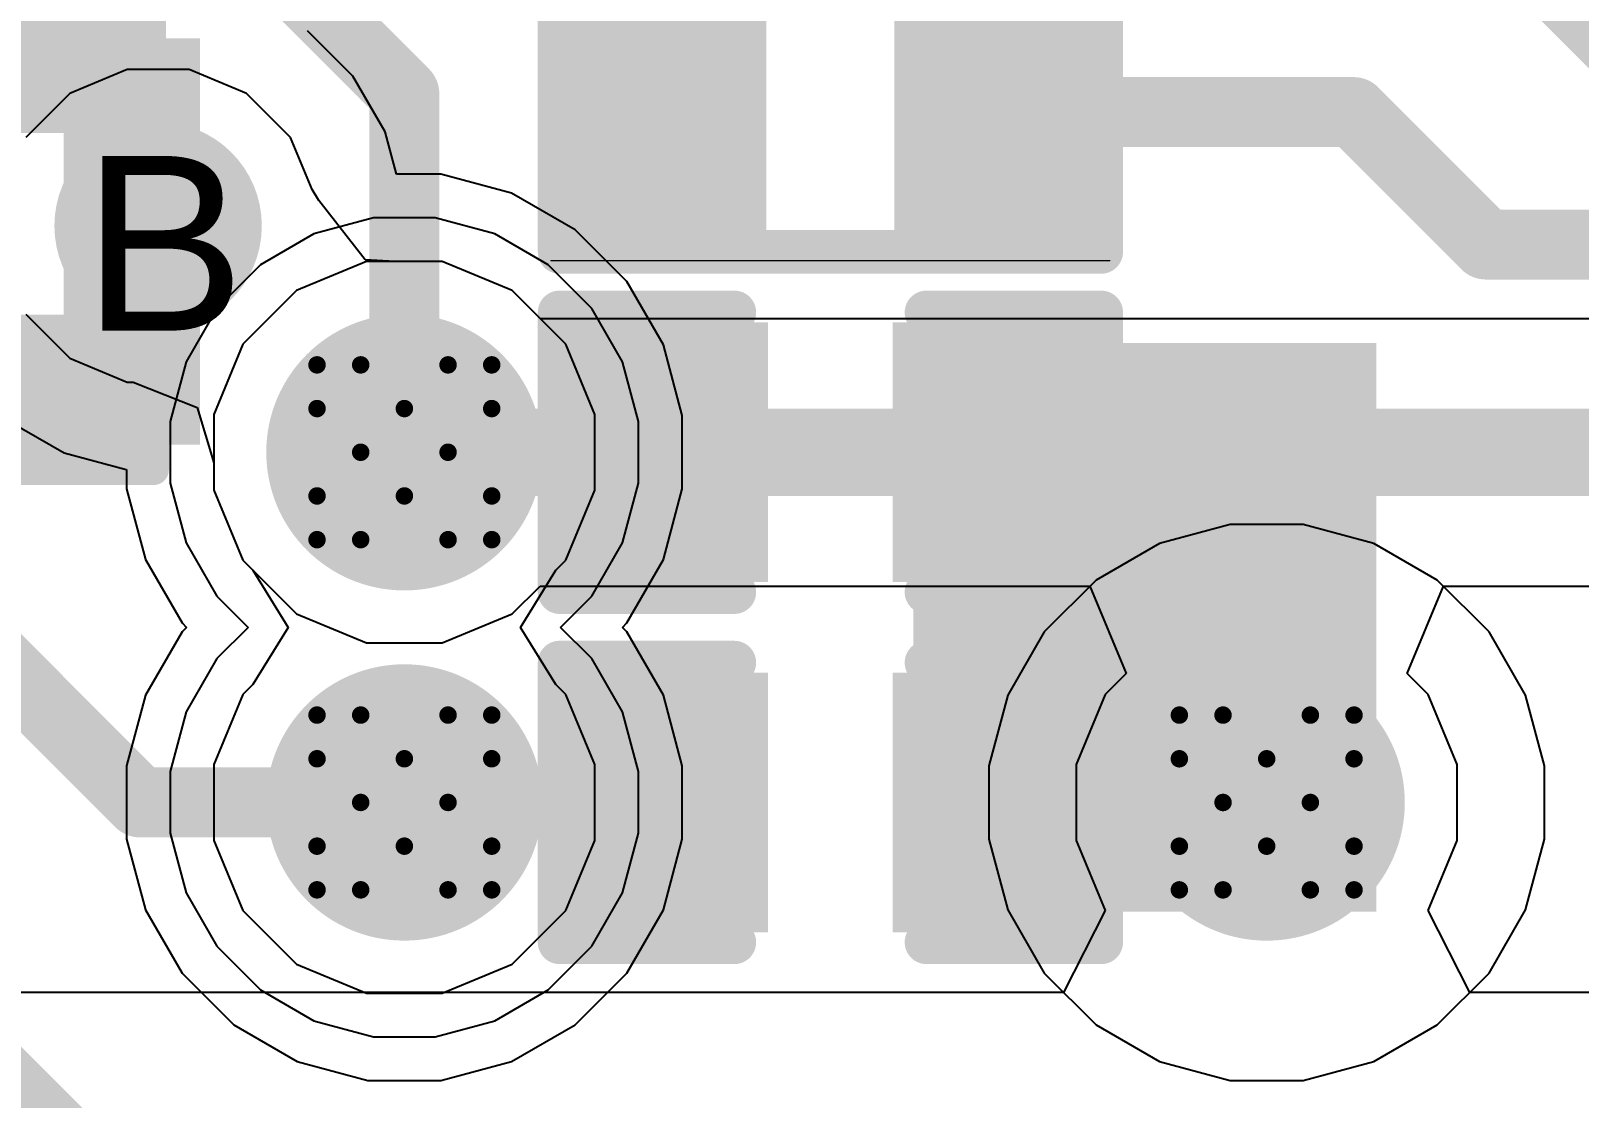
# Model space of a CAD drawing. Header units: inches. Extents: x 0 to 5379, y 0 to 5429.
# Drawn here: x 238.537 to 243.038, y 125.942 to 129.043 of the extents above; entities that cross this region are included whole.
import ezdxf

# ---------------------------------------------------------------- set-up
doc = ezdxf.new("R2010")
doc.units = ezdxf.units.IN
for name, color, linetype in [('Bottom Layer', 5, 'Continuous'), ('Bottom Solder', 6, 'Continuous'), ('Drill Drawing', 1, 'Continuous'), ('GND01', 16, 'Continuous'), ('GND02', 76, 'Continuous'), ('PWR', 156, 'Continuous'), ('SIG 01', 90, 'Continuous'), ('Top Layer', 1, 'Continuous'), ('Top Overlay', 2, 'Continuous'), ('Top Paste', 8, 'Continuous'), ('Top Solder', 216, 'Continuous'), ('Via Holes', 16, 'Continuous')]:
    doc.layers.add(name, color=color, linetype=linetype)
doc.styles.add('Arial', font='', dxfattribs={"height": 0.2})
doc.styles.get('Arial').set_extended_font_data('Arial')

# ---------------------------------------------------------------- blocks, each defined once
blk = doc.blocks.new('R___0402_433')
at = {"layer": 'Top Layer'}
for points in [[(-0.6985, -0.3175), (-0.6985, 0.3175), (-0.2413, 0.3175), (-0.2413, -0.3175)], [(0.2413, -0.3175), (0.2413, 0.3175), (0.6985, 0.3175), (0.6985, -0.3175)]]:
    blk.add_hatch(color=1, dxfattribs=at).paths.add_polyline_path(points)
at = {"layer": 'Top Paste'}
for points in [[(-0.6985, -0.3175), (-0.6985, 0.3175), (-0.2413, 0.3175), (-0.2413, -0.3175)], [(0.2413, -0.3175), (0.2413, 0.3175), (0.6985, 0.3175), (0.6985, -0.3175)]]:
    blk.add_hatch(color=8, dxfattribs=at).paths.add_polyline_path(points)
at = {"layer": 'Top Solder'}
for points in [[(-0.7535, -0.3725), (-0.7535, 0.3725), (-0.1863, 0.3725), (-0.1863, -0.3725)], [(0.1863, -0.3725), (0.1863, 0.3725), (0.7535, 0.3725), (0.7535, -0.3725)]]:
    blk.add_hatch(color=216, dxfattribs=at).paths.add_polyline_path(points)
at = {"layer": 'Top Overlay'}
for points in [[(-0.7874, -0.4064, 0.127, 0.127, 0), (-0.7874, 0.4064, 0.127, 0.127, 0)], [(-0.7874, 0.4064, 0.127, 0.127, 0), (0.7874, 0.4064, 0.127, 0.127, 0)], [(0.7874, -0.4064, 0.127, 0.127, 0), (0.7874, 0.4064, 0.127, 0.127, 0)], [(-0.7874, -0.4064, 0.127, 0.127, 0), (0.7874, -0.4064, 0.127, 0.127, 0)], [(-0.8128, -0.4318, 0.00323, 0.00323, 0), (0.8128, -0.4318, 0.00323, 0.00323, 0)]]:
    blk.add_lwpolyline(points, format="xyseb", dxfattribs=at)
for points in [[(-0.8191, 0.4064, 0.0635, 0.0635, 1), (-0.7556, 0.4064, 0.0635, 0.0635, 1)], [(-0.8191, 0.4064, 0.0635, 0.0635, 1), (-0.7556, 0.4064, 0.0635, 0.0635, 1)], [(0.7556, 0.4064, 0.0635, 0.0635, 1), (0.8191, 0.4064, 0.0635, 0.0635, 1)], [(0.7556, 0.4064, 0.0635, 0.0635, 1), (0.8191, 0.4064, 0.0635, 0.0635, 1)], [(-0.8191, -0.4064, 0.0635, 0.0635, 1), (-0.7556, -0.4064, 0.0635, 0.0635, 1)], [(-0.8191, -0.4064, 0.0635, 0.0635, 1), (-0.7556, -0.4064, 0.0635, 0.0635, 1)], [(0.7556, -0.4064, 0.0635, 0.0635, 1), (0.8191, -0.4064, 0.0635, 0.0635, 1)], [(0.7556, -0.4064, 0.0635, 0.0635, 1), (0.8191, -0.4064, 0.0635, 0.0635, 1)], [(-0.8136, -0.4318, 0.00161, 0.00161, 1), (-0.812, -0.4318, 0.00161, 0.00161, 1)], [(0.812, -0.4318, 0.00161, 0.00161, 1), (0.8136, -0.4318, 0.00161, 0.00161, 1)]]:
    blk.add_lwpolyline(points, format="xyseb", close=True, dxfattribs=at)
blk = doc.blocks.new('DFN_2_0_3_0_6__867')
at = {"layer": 'Top Layer'}
for points in [[(-0.33, -0.13), (-0.33, 0.13), (-0.06, 0.13), (-0.06, -0.13)], [(0.06, -0.13), (0.06, 0.13), (0.33, 0.13), (0.33, -0.13)]]:
    blk.add_hatch(color=1, dxfattribs=at).paths.add_polyline_path(points)
at = {"layer": 'Top Paste'}
for points in [[(-0.33, -0.13), (-0.33, 0.13), (-0.06, 0.13), (-0.06, -0.13)], [(0.06, -0.13), (0.06, 0.13), (0.33, 0.13), (0.33, -0.13)]]:
    blk.add_hatch(color=8, dxfattribs=at).paths.add_polyline_path(points)
at = {"layer": 'Top Solder'}
for points in [[(-0.38, -0.18), (-0.38, 0.18), (-0.01, 0.18), (-0.01, -0.18)], [(0.01, -0.18), (0.01, 0.18), (0.38, 0.18), (0.38, -0.18)]]:
    blk.add_hatch(color=216, dxfattribs=at).paths.add_polyline_path(points)
at = {"layer": 'Top Overlay'}
for points in [[(-0.4064, 0.2032, 0.0889, 0.0889, 0), (-0.4064, -0.2032, 0.0889, 0.0889, 0)], [(-0.4064, 0.2032, 0.0889, 0.0889, 0), (0.4064, 0.2032, 0.0889, 0.0889, 0)], [(0.4064, 0.2032, 0.0889, 0.0889, 0), (0.4064, -0.2032, 0.0889, 0.0889, 0)], [(-0.4064, -0.2032, 0.0889, 0.0889, 0), (0.4064, -0.2032, 0.0889, 0.0889, 0)]]:
    blk.add_lwpolyline(points, format="xyseb", dxfattribs=at)
for points in [[(-0.4286, 0.2032, 0.0445, 0.0445, 1), (-0.3842, 0.2032, 0.0445, 0.0445, 1)], [(-0.4286, 0.2032, 0.0445, 0.0445, 1), (-0.3842, 0.2032, 0.0445, 0.0445, 1)], [(0.3842, 0.2032, 0.0445, 0.0445, 1), (0.4286, 0.2032, 0.0445, 0.0445, 1)], [(0.3842, 0.2032, 0.0445, 0.0445, 1), (0.4286, 0.2032, 0.0445, 0.0445, 1)], [(-0.4286, -0.2032, 0.0445, 0.0445, 1), (-0.3842, -0.2032, 0.0445, 0.0445, 1)], [(-0.4286, -0.2032, 0.0445, 0.0445, 1), (-0.3842, -0.2032, 0.0445, 0.0445, 1)], [(0.3842, -0.2032, 0.0445, 0.0445, 1), (0.4286, -0.2032, 0.0445, 0.0445, 1)], [(0.3842, -0.2032, 0.0445, 0.0445, 1), (0.4286, -0.2032, 0.0445, 0.0445, 1)]]:
    blk.add_lwpolyline(points, format="xyseb", close=True, dxfattribs=at)
blk = doc.blocks.new('DFN_2_0_3_0_6__868')
at = {"layer": 'Top Layer'}
for points in [[(-0.33, -0.13), (-0.33, 0.13), (-0.06, 0.13), (-0.06, -0.13)], [(0.06, -0.13), (0.06, 0.13), (0.33, 0.13), (0.33, -0.13)]]:
    blk.add_hatch(color=1, dxfattribs=at).paths.add_polyline_path(points)
at = {"layer": 'Top Paste'}
for points in [[(-0.33, -0.13), (-0.33, 0.13), (-0.06, 0.13), (-0.06, -0.13)], [(0.06, -0.13), (0.06, 0.13), (0.33, 0.13), (0.33, -0.13)]]:
    blk.add_hatch(color=8, dxfattribs=at).paths.add_polyline_path(points)
at = {"layer": 'Top Solder'}
for points in [[(-0.38, -0.18), (-0.38, 0.18), (-0.01, 0.18), (-0.01, -0.18)], [(0.01, -0.18), (0.01, 0.18), (0.38, 0.18), (0.38, -0.18)]]:
    blk.add_hatch(color=216, dxfattribs=at).paths.add_polyline_path(points)
at = {"layer": 'Top Overlay'}
for points in [[(-0.4064, 0.2032, 0.0889, 0.0889, 0), (-0.4064, -0.2032, 0.0889, 0.0889, 0)], [(0.4064, 0.2032, 0.0889, 0.0889, 0), (-0.4064, 0.2032, 0.0889, 0.0889, 0)], [(0.4064, 0.2032, 0.0889, 0.0889, 0), (0.4064, -0.2032, 0.0889, 0.0889, 0)], [(0.4064, -0.2032, 0.0889, 0.0889, 0), (-0.4064, -0.2032, 0.0889, 0.0889, 0)]]:
    blk.add_lwpolyline(points, format="xyseb", dxfattribs=at)
for points in [[(-0.4286, 0.2032, 0.0445, 0.0445, 1), (-0.3842, 0.2032, 0.0445, 0.0445, 1)], [(-0.4286, 0.2032, 0.0445, 0.0445, 1), (-0.3842, 0.2032, 0.0445, 0.0445, 1)], [(0.3842, 0.2032, 0.0445, 0.0445, 1), (0.4286, 0.2032, 0.0445, 0.0445, 1)], [(0.3842, 0.2032, 0.0445, 0.0445, 1), (0.4286, 0.2032, 0.0445, 0.0445, 1)], [(-0.4286, -0.2032, 0.0445, 0.0445, 1), (-0.3842, -0.2032, 0.0445, 0.0445, 1)], [(-0.4286, -0.2032, 0.0445, 0.0445, 1), (-0.3842, -0.2032, 0.0445, 0.0445, 1)], [(0.3842, -0.2032, 0.0445, 0.0445, 1), (0.4286, -0.2032, 0.0445, 0.0445, 1)], [(0.3842, -0.2032, 0.0445, 0.0445, 1), (0.4286, -0.2032, 0.0445, 0.0445, 1)]]:
    blk.add_lwpolyline(points, format="xyseb", close=True, dxfattribs=at)
blk = doc.blocks.new('C___0402_985')
at = {"layer": 'Top Layer'}
for points in [[(-0.6985, -0.3175), (-0.6985, 0.3175), (-0.2413, 0.3175), (-0.2413, -0.3175)], [(0.2413, -0.3175), (0.2413, 0.3175), (0.6985, 0.3175), (0.6985, -0.3175)]]:
    blk.add_hatch(color=1, dxfattribs=at).paths.add_polyline_path(points)
at = {"layer": 'Top Paste'}
for points in [[(-0.6985, -0.3175), (-0.6985, 0.3175), (-0.2413, 0.3175), (-0.2413, -0.3175)], [(0.2413, -0.3175), (0.2413, 0.3175), (0.6985, 0.3175), (0.6985, -0.3175)]]:
    blk.add_hatch(color=8, dxfattribs=at).paths.add_polyline_path(points)
at = {"layer": 'Top Solder'}
for points in [[(-0.7585, -0.3775), (-0.7585, 0.3775), (-0.1813, 0.3775), (-0.1813, -0.3775)], [(0.1813, -0.3775), (0.1813, 0.3775), (0.7585, 0.3775), (0.7585, -0.3775)]]:
    blk.add_hatch(color=216, dxfattribs=at).paths.add_polyline_path(points)
at = {"layer": 'Top Overlay'}
for points in [[(-0.2794, 0.4064, 0.127, 0.127, 0), (-0.7874, 0.4064, 0.127, 0.127, 0)], [(-0.7874, 0.4064, 0.127, 0.127, 0), (-0.7874, -0.4064, 0.127, 0.127, 0)], [(0.7874, 0.4064, 0.127, 0.127, 0), (0.2794, 0.4064, 0.127, 0.127, 0)], [(0.7874, 0.4064, 0.127, 0.127, 0), (0.7874, -0.4064, 0.127, 0.127, 0)], [(-0.2794, -0.4064, 0.127, 0.127, 0), (-0.7874, -0.4064, 0.127, 0.127, 0)], [(0.7874, -0.4064, 0.127, 0.127, 0), (0.2794, -0.4064, 0.127, 0.127, 0)]]:
    blk.add_lwpolyline(points, format="xyseb", dxfattribs=at)
for points in [[(-0.8191, 0.4064, 0.0635, 0.0635, 1), (-0.7556, 0.4064, 0.0635, 0.0635, 1)], [(-0.8191, 0.4064, 0.0635, 0.0635, 1), (-0.7556, 0.4064, 0.0635, 0.0635, 1)], [(-0.3111, 0.4064, 0.0635, 0.0635, 1), (-0.2477, 0.4064, 0.0635, 0.0635, 1)], [(0.2477, 0.4064, 0.0635, 0.0635, 1), (0.3111, 0.4064, 0.0635, 0.0635, 1)], [(0.7556, 0.4064, 0.0635, 0.0635, 1), (0.8191, 0.4064, 0.0635, 0.0635, 1)], [(0.7556, 0.4064, 0.0635, 0.0635, 1), (0.8191, 0.4064, 0.0635, 0.0635, 1)], [(-0.8191, -0.4064, 0.0635, 0.0635, 1), (-0.7556, -0.4064, 0.0635, 0.0635, 1)], [(-0.8191, -0.4064, 0.0635, 0.0635, 1), (-0.7556, -0.4064, 0.0635, 0.0635, 1)], [(-0.3111, -0.4064, 0.0635, 0.0635, 1), (-0.2477, -0.4064, 0.0635, 0.0635, 1)], [(0.2477, -0.4064, 0.0635, 0.0635, 1), (0.3111, -0.4064, 0.0635, 0.0635, 1)], [(0.7556, -0.4064, 0.0635, 0.0635, 1), (0.8191, -0.4064, 0.0635, 0.0635, 1)], [(0.7556, -0.4064, 0.0635, 0.0635, 1), (0.8191, -0.4064, 0.0635, 0.0635, 1)]]:
    blk.add_lwpolyline(points, format="xyseb", close=True, dxfattribs=at)
blk = doc.blocks.new('C___0402_990')
at = {"layer": 'Top Layer'}
for points in [[(-0.6985, -0.3175), (-0.6985, 0.3175), (-0.2413, 0.3175), (-0.2413, -0.3175)], [(0.2413, -0.3175), (0.2413, 0.3175), (0.6985, 0.3175), (0.6985, -0.3175)]]:
    blk.add_hatch(color=1, dxfattribs=at).paths.add_polyline_path(points)
at = {"layer": 'Top Paste'}
for points in [[(-0.6985, -0.3175), (-0.6985, 0.3175), (-0.2413, 0.3175), (-0.2413, -0.3175)], [(0.2413, -0.3175), (0.2413, 0.3175), (0.6985, 0.3175), (0.6985, -0.3175)]]:
    blk.add_hatch(color=8, dxfattribs=at).paths.add_polyline_path(points)
at = {"layer": 'Top Solder'}
for points in [[(-0.7585, -0.3775), (-0.7585, 0.3775), (-0.1813, 0.3775), (-0.1813, -0.3775)], [(0.1813, -0.3775), (0.1813, 0.3775), (0.7585, 0.3775), (0.7585, -0.3775)]]:
    blk.add_hatch(color=216, dxfattribs=at).paths.add_polyline_path(points)
at = {"layer": 'Top Overlay'}
for points in [[(-0.2794, 0.4064, 0.127, 0.127, 0), (-0.7874, 0.4064, 0.127, 0.127, 0)], [(-0.7874, 0.4064, 0.127, 0.127, 0), (-0.7874, -0.4064, 0.127, 0.127, 0)], [(0.7874, 0.4064, 0.127, 0.127, 0), (0.2794, 0.4064, 0.127, 0.127, 0)], [(0.7874, 0.4064, 0.127, 0.127, 0), (0.7874, -0.4064, 0.127, 0.127, 0)], [(-0.2794, -0.4064, 0.127, 0.127, 0), (-0.7874, -0.4064, 0.127, 0.127, 0)], [(0.7874, -0.4064, 0.127, 0.127, 0), (0.2794, -0.4064, 0.127, 0.127, 0)]]:
    blk.add_lwpolyline(points, format="xyseb", dxfattribs=at)
for points in [[(-0.8191, 0.4064, 0.0635, 0.0635, 1), (-0.7556, 0.4064, 0.0635, 0.0635, 1)], [(-0.8191, 0.4064, 0.0635, 0.0635, 1), (-0.7556, 0.4064, 0.0635, 0.0635, 1)], [(-0.3111, 0.4064, 0.0635, 0.0635, 1), (-0.2477, 0.4064, 0.0635, 0.0635, 1)], [(0.2477, 0.4064, 0.0635, 0.0635, 1), (0.3111, 0.4064, 0.0635, 0.0635, 1)], [(0.7556, 0.4064, 0.0635, 0.0635, 1), (0.8191, 0.4064, 0.0635, 0.0635, 1)], [(0.7556, 0.4064, 0.0635, 0.0635, 1), (0.8191, 0.4064, 0.0635, 0.0635, 1)], [(-0.8191, -0.4064, 0.0635, 0.0635, 1), (-0.7556, -0.4064, 0.0635, 0.0635, 1)], [(-0.8191, -0.4064, 0.0635, 0.0635, 1), (-0.7556, -0.4064, 0.0635, 0.0635, 1)], [(-0.3111, -0.4064, 0.0635, 0.0635, 1), (-0.2477, -0.4064, 0.0635, 0.0635, 1)], [(0.2477, -0.4064, 0.0635, 0.0635, 1), (0.3111, -0.4064, 0.0635, 0.0635, 1)], [(0.7556, -0.4064, 0.0635, 0.0635, 1), (0.8191, -0.4064, 0.0635, 0.0635, 1)], [(0.7556, -0.4064, 0.0635, 0.0635, 1), (0.8191, -0.4064, 0.0635, 0.0635, 1)]]:
    blk.add_lwpolyline(points, format="xyseb", close=True, dxfattribs=at)

msp = doc.modelspace()

# ---------------------------------------------------------------- hatches: boundary and pattern name
at = {"layer": 'Bottom Layer'}
h = msp.add_hatch(color=5, dxfattribs=at)
edge = h.paths.add_edge_path()
edge.add_arc((238.9063, 128.4767), 0.2, 0, 360)
h = msp.add_hatch(color=5, dxfattribs=at)
edge = h.paths.add_edge_path()
edge.add_arc((239.6224, 127.8186), 0.3, 0, 360)
h = msp.add_hatch(color=5, dxfattribs=at)
edge = h.paths.add_edge_path()
edge.add_arc((239.6224, 126.8008), 0.3, 0, 360)
h = msp.add_hatch(color=5, dxfattribs=at)
edge = h.paths.add_edge_path()
edge.add_arc((242.1298, 126.8007), 0.3, 0, 360)
at = {"layer": 'Bottom Solder'}
h = msp.add_hatch(color=6, dxfattribs=at)
edge = h.paths.add_edge_path()
edge.add_arc((238.9063, 128.4767), 0.3016, 0, 360)
h = msp.add_hatch(color=6, dxfattribs=at)
edge = h.paths.add_edge_path()
edge.add_arc((239.6224, 127.8186), 0.4016, 0, 360)
h = msp.add_hatch(color=6, dxfattribs=at)
edge = h.paths.add_edge_path()
edge.add_arc((239.6224, 126.8008), 0.4016, 0, 360)
h = msp.add_hatch(color=6, dxfattribs=at)
edge = h.paths.add_edge_path()
edge.add_arc((242.1298, 126.8007), 0.4016, 0, 360)
at = {"layer": 'GND01'}
h = msp.add_hatch(color=16, dxfattribs=at)
edge = h.paths.add_edge_path()
edge.add_arc((238.9063, 128.4767), 0.2, 0, 360)
h = msp.add_hatch(color=16, dxfattribs=at)
edge = h.paths.add_edge_path()
edge.add_arc((239.6224, 127.8186), 0.3, 0, 360)
h = msp.add_hatch(color=16, dxfattribs=at)
edge = h.paths.add_edge_path()
edge.add_arc((239.6224, 126.8008), 0.3, 0, 360)
h = msp.add_hatch(color=16, dxfattribs=at)
edge = h.paths.add_edge_path()
edge.add_arc((242.1298, 126.8007), 0.3, 0, 360)
at = {"layer": 'GND02'}
h = msp.add_hatch(color=76, dxfattribs=at)
edge = h.paths.add_edge_path()
edge.add_arc((238.9063, 128.4767), 0.2, 0, 360)
h = msp.add_hatch(color=76, dxfattribs=at)
edge = h.paths.add_edge_path()
edge.add_arc((239.6224, 127.8186), 0.3, 0, 360)
h = msp.add_hatch(color=76, dxfattribs=at)
edge = h.paths.add_edge_path()
edge.add_arc((239.6224, 126.8008), 0.3, 0, 360)
h = msp.add_hatch(color=76, dxfattribs=at)
edge = h.paths.add_edge_path()
edge.add_arc((242.1298, 126.8007), 0.3, 0, 360)
at = {"layer": 'PWR'}
h = msp.add_hatch(color=156, dxfattribs=at)
edge = h.paths.add_edge_path()
edge.add_arc((238.9063, 128.4767), 0.2, 0, 360)
h = msp.add_hatch(color=156, dxfattribs=at)
edge = h.paths.add_edge_path()
edge.add_arc((239.6224, 127.8186), 0.3, 0, 360)
h = msp.add_hatch(color=156, dxfattribs=at)
edge = h.paths.add_edge_path()
edge.add_arc((239.6224, 126.8008), 0.3, 0, 360)
h = msp.add_hatch(color=156, dxfattribs=at)
edge = h.paths.add_edge_path()
edge.add_arc((242.1298, 126.8007), 0.3, 0, 360)
at = {"layer": 'SIG 01'}
h = msp.add_hatch(color=90, dxfattribs=at)
edge = h.paths.add_edge_path()
edge.add_arc((238.9063, 128.4767), 0.2, 0, 360)
h = msp.add_hatch(color=90, dxfattribs=at)
edge = h.paths.add_edge_path()
edge.add_arc((239.6224, 127.8186), 0.3, 0, 360)
h = msp.add_hatch(color=90, dxfattribs=at)
edge = h.paths.add_edge_path()
edge.add_arc((239.6224, 126.8008), 0.3, 0, 360)
h = msp.add_hatch(color=90, dxfattribs=at)
edge = h.paths.add_edge_path()
edge.add_arc((242.1298, 126.8007), 0.3, 0, 360)
at = {"layer": 'Top Layer'}
for points in [[(239.028, 129.0221), (238.5517, 129.0221), (238.5517, 128.7537), (239.028, 128.7537)], [(239.028, 128.987), (238.6316, 128.987), (238.6316, 127.841), (239.028, 127.841)], [(241.1025, 126.4833), (242.4487, 126.4833), (242.4487, 128.1361), (241.1025, 128.1361)]]:
    msp.add_hatch(color=1, dxfattribs=at).paths.add_polyline_path(points)
h = msp.add_hatch(color=1, dxfattribs=at)
edge = h.paths.add_edge_path()
edge.add_arc((238.9063, 128.4767), 0.2, 0, 360)
h = msp.add_hatch(color=1, dxfattribs=at)
edge = h.paths.add_edge_path()
edge.add_arc((239.6224, 127.8186), 0.3, 0, 360)
h = msp.add_hatch(color=1, dxfattribs=at)
edge = h.paths.add_edge_path()
edge.add_arc((239.6224, 126.8008), 0.3, 0, 360)
h = msp.add_hatch(color=1, dxfattribs=at)
edge = h.paths.add_edge_path()
edge.add_arc((242.1298, 126.8007), 0.3, 0, 360)
at = {"layer": 'Top Solder'}
h = msp.add_hatch(color=216, dxfattribs=at)
edge = h.paths.add_edge_path()
edge.add_arc((238.9063, 128.4767), 0.3016, 0, 360)
h = msp.add_hatch(color=216, dxfattribs=at)
edge = h.paths.add_edge_path()
edge.add_arc((239.6224, 127.8186), 0.4016, 0, 360)
h = msp.add_hatch(color=216, dxfattribs=at)
edge = h.paths.add_edge_path()
edge.add_arc((239.6224, 126.8008), 0.4016, 0, 360)
h = msp.add_hatch(color=216, dxfattribs=at)
edge = h.paths.add_edge_path()
edge.add_arc((242.1298, 126.8007), 0.4016, 0, 360)
at = {"layer": 'Via Holes'}
h = msp.add_hatch(color=7, dxfattribs=at)
edge = h.paths.add_edge_path()
edge.add_arc((238.9063, 128.4767), 0.1, 0, 360)
h = msp.add_hatch(color=7, dxfattribs=at)
edge = h.paths.add_edge_path()
edge.add_arc((239.6224, 127.8186), 0.15, 0, 360)
h = msp.add_hatch(color=7, dxfattribs=at)
edge = h.paths.add_edge_path()
edge.add_arc((239.6224, 126.8008), 0.15, 0, 360)
h = msp.add_hatch(color=7, dxfattribs=at)
edge = h.paths.add_edge_path()
edge.add_arc((242.1298, 126.8007), 0.15, 0, 360)

# ---------------------------------------------------------------- linework, layer by layer
at = {"layer": 'Bottom Layer'}
for p, q in [((239.4729, 128.9115), (239.3411, 129.0433)), ((239.5661, 128.75), (239.4729, 128.9115)), ((239.5992, 128.6266), (239.5661, 128.75)), ((239.7288, 128.6266), (239.5992, 128.6266)), ((239.9343, 128.5716), (239.7288, 128.6266)), ((240.1186, 128.4652), (239.9343, 128.5716)), ((240.269, 128.3147), (240.1186, 128.4652)), ((240.3754, 128.1305), (240.269, 128.3147)), ((240.4304, 127.925), (240.3754, 128.1305)), ((238.4716, 127.9102), (238.6331, 127.817)), ((240.4304, 127.7122), (240.4304, 127.925)), ((238.6331, 127.817), (238.8131, 127.7687)), ((238.8131, 127.7687), (238.8144, 127.7687)), ((238.8144, 127.7687), (238.8144, 127.7122)), ((238.8144, 127.7122), (238.8695, 127.5067)), ((240.3754, 127.5067), (240.4304, 127.7122)), ((242.0234, 127.6087), (241.8179, 127.5536)), ((242.2362, 127.6087), (242.0234, 127.6087)), ((242.4417, 127.5536), (242.2362, 127.6087)), ((241.8179, 127.5536), (241.6337, 127.4472)), ((242.6259, 127.4472), (242.4417, 127.5536)), ((238.8695, 127.5067), (238.9759, 127.3225)), ((240.269, 127.3225), (240.3754, 127.5067)), ((241.6337, 127.4472), (241.4832, 127.2968)), ((242.7764, 127.2968), (242.6259, 127.4472)), ((238.9759, 127.3225), (238.9886, 127.3097)), ((238.9886, 127.3097), (238.9759, 127.2969)), ((240.2562, 127.3097), (240.269, 127.3225)), ((240.269, 127.2969), (240.2562, 127.3097)), ((238.9759, 127.2969), (238.8695, 127.1127)), ((240.3754, 127.1127), (240.269, 127.2969)), ((241.4832, 127.2968), (241.3769, 127.1125)), ((242.8827, 127.1125), (242.7764, 127.2968)), ((238.8695, 127.1127), (238.8144, 126.9072)), ((240.4304, 126.9072), (240.3754, 127.1127)), ((241.3769, 127.1125), (241.3218, 126.907)), ((242.9378, 126.907), (242.8827, 127.1125)), ((238.8144, 126.9072), (238.8144, 126.6944)), ((240.4304, 126.6944), (240.4304, 126.9072)), ((241.3218, 126.907), (241.3218, 126.6943)), ((242.9378, 126.6943), (242.9378, 126.907)), ((238.8144, 126.6944), (238.8695, 126.4889)), ((240.3754, 126.4889), (240.4304, 126.6944)), ((241.3218, 126.6943), (241.3769, 126.4888)), ((242.8827, 126.4888), (242.9378, 126.6943)), ((238.8695, 126.4889), (238.9759, 126.3047)), ((240.269, 126.3047), (240.3754, 126.4889)), ((241.3769, 126.4888), (241.4832, 126.3045)), ((242.7764, 126.3045), (242.8827, 126.4888)), ((238.9759, 126.3047), (239.1263, 126.1543)), ((240.1186, 126.1543), (240.269, 126.3047)), ((241.4832, 126.3045), (241.6337, 126.1541)), ((242.6259, 126.1541), (242.7764, 126.3045)), ((239.1263, 126.1543), (239.3106, 126.0479)), ((239.9343, 126.0479), (240.1186, 126.1543)), ((241.6337, 126.1541), (241.8179, 126.0477)), ((242.4417, 126.0477), (242.6259, 126.1541)), ((239.3106, 126.0479), (239.5161, 125.9928)), ((239.7288, 125.9928), (239.9343, 126.0479)), ((241.8179, 126.0477), (242.0234, 125.9927)), ((242.2362, 125.9927), (242.4417, 126.0477)), ((239.5161, 125.9928), (239.7288, 125.9928)), ((242.0234, 125.9927), (242.2362, 125.9927))]:
    msp.add_line(p, q, dxfattribs=at)
at = {"layer": 'Drill Drawing'}
for points in [[(239.3684, 127.9456, 0.0508, 0.0508, 0), (239.3684, 128.0726, 0.0508, 0.0508, 0)], [(239.3684, 128.0726, 0.0508, 0.0508, 0), (239.4954, 128.0726, 0.0508, 0.0508, 0)], [(239.4954, 128.0726, 0.0508, 0.0508, 0), (239.6224, 127.9456, 0.0508, 0.0508, 0)], [(239.6224, 127.9456, 0.0508, 0.0508, 0), (239.7494, 128.0726, 0.0508, 0.0508, 0)], [(239.7494, 128.0726, 0.0508, 0.0508, 0), (239.8764, 128.0726, 0.0508, 0.0508, 0)], [(239.8764, 127.9456, 0.0508, 0.0508, 0), (239.8764, 128.0726, 0.0508, 0.0508, 0)], [(239.3684, 127.9456, 0.0508, 0.0508, 0), (239.4954, 127.8186, 0.0508, 0.0508, 0)], [(239.7494, 127.8186, 0.0508, 0.0508, 0), (239.8764, 127.9456, 0.0508, 0.0508, 0)], [(239.3684, 127.6916, 0.0508, 0.0508, 0), (239.4954, 127.8186, 0.0508, 0.0508, 0)], [(239.7494, 127.8186, 0.0508, 0.0508, 0), (239.8764, 127.6916, 0.0508, 0.0508, 0)], [(239.3684, 127.5646, 0.0508, 0.0508, 0), (239.3684, 127.6916, 0.0508, 0.0508, 0)], [(239.4954, 127.5646, 0.0508, 0.0508, 0), (239.6224, 127.6916, 0.0508, 0.0508, 0)], [(239.6224, 127.6916, 0.0508, 0.0508, 0), (239.7494, 127.5646, 0.0508, 0.0508, 0)], [(239.8764, 127.5646, 0.0508, 0.0508, 0), (239.8764, 127.6916, 0.0508, 0.0508, 0)], [(239.3684, 127.5646, 0.0508, 0.0508, 0), (239.4954, 127.5646, 0.0508, 0.0508, 0)], [(239.7494, 127.5646, 0.0508, 0.0508, 0), (239.8764, 127.5646, 0.0508, 0.0508, 0)], [(239.3684, 126.9278, 0.0508, 0.0508, 0), (239.3684, 127.0548, 0.0508, 0.0508, 0)], [(239.3684, 127.0548, 0.0508, 0.0508, 0), (239.4954, 127.0548, 0.0508, 0.0508, 0)], [(239.4954, 127.0548, 0.0508, 0.0508, 0), (239.6224, 126.9278, 0.0508, 0.0508, 0)], [(239.6224, 126.9278, 0.0508, 0.0508, 0), (239.7494, 127.0548, 0.0508, 0.0508, 0)], [(239.7494, 127.0548, 0.0508, 0.0508, 0), (239.8764, 127.0548, 0.0508, 0.0508, 0)], [(239.8764, 126.9278, 0.0508, 0.0508, 0), (239.8764, 127.0548, 0.0508, 0.0508, 0)], [(241.8758, 126.9277, 0.0508, 0.0508, 0), (241.8758, 127.0547, 0.0508, 0.0508, 0)], [(241.8758, 127.0547, 0.0508, 0.0508, 0), (242.0028, 127.0547, 0.0508, 0.0508, 0)], [(242.0028, 127.0547, 0.0508, 0.0508, 0), (242.1298, 126.9277, 0.0508, 0.0508, 0)], [(242.1298, 126.9277, 0.0508, 0.0508, 0), (242.2568, 127.0547, 0.0508, 0.0508, 0)], [(242.2568, 127.0547, 0.0508, 0.0508, 0), (242.3838, 127.0547, 0.0508, 0.0508, 0)], [(242.3838, 126.9277, 0.0508, 0.0508, 0), (242.3838, 127.0547, 0.0508, 0.0508, 0)], [(239.3684, 126.9278, 0.0508, 0.0508, 0), (239.4954, 126.8008, 0.0508, 0.0508, 0)], [(239.7494, 126.8008, 0.0508, 0.0508, 0), (239.8764, 126.9278, 0.0508, 0.0508, 0)], [(241.8758, 126.9277, 0.0508, 0.0508, 0), (242.0028, 126.8007, 0.0508, 0.0508, 0)], [(242.2568, 126.8007, 0.0508, 0.0508, 0), (242.3838, 126.9277, 0.0508, 0.0508, 0)], [(239.3684, 126.6738, 0.0508, 0.0508, 0), (239.4954, 126.8008, 0.0508, 0.0508, 0)], [(239.7494, 126.8008, 0.0508, 0.0508, 0), (239.8764, 126.6738, 0.0508, 0.0508, 0)], [(241.8758, 126.6737, 0.0508, 0.0508, 0), (242.0028, 126.8007, 0.0508, 0.0508, 0)], [(242.2568, 126.8007, 0.0508, 0.0508, 0), (242.3838, 126.6737, 0.0508, 0.0508, 0)], [(239.3684, 126.5468, 0.0508, 0.0508, 0), (239.3684, 126.6738, 0.0508, 0.0508, 0)], [(239.4954, 126.5468, 0.0508, 0.0508, 0), (239.6224, 126.6738, 0.0508, 0.0508, 0)], [(239.6224, 126.6738, 0.0508, 0.0508, 0), (239.7494, 126.5468, 0.0508, 0.0508, 0)], [(239.8764, 126.5468, 0.0508, 0.0508, 0), (239.8764, 126.6738, 0.0508, 0.0508, 0)], [(241.8758, 126.5467, 0.0508, 0.0508, 0), (241.8758, 126.6737, 0.0508, 0.0508, 0)], [(242.0028, 126.5467, 0.0508, 0.0508, 0), (242.1298, 126.6737, 0.0508, 0.0508, 0)], [(242.1298, 126.6737, 0.0508, 0.0508, 0), (242.2568, 126.5467, 0.0508, 0.0508, 0)], [(242.3838, 126.5467, 0.0508, 0.0508, 0), (242.3838, 126.6737, 0.0508, 0.0508, 0)], [(239.3684, 126.5468, 0.0508, 0.0508, 0), (239.4954, 126.5468, 0.0508, 0.0508, 0)], [(239.7494, 126.5468, 0.0508, 0.0508, 0), (239.8764, 126.5468, 0.0508, 0.0508, 0)], [(241.8758, 126.5467, 0.0508, 0.0508, 0), (242.0028, 126.5467, 0.0508, 0.0508, 0)], [(242.2568, 126.5467, 0.0508, 0.0508, 0), (242.3838, 126.5467, 0.0508, 0.0508, 0)]]:
    msp.add_lwpolyline(points, format="xyseb", dxfattribs=at)
for points in [[(239.3557, 128.0726, 0.0254, 0.0254, 1), (239.3811, 128.0726, 0.0254, 0.0254, 1)], [(239.3557, 128.0726, 0.0254, 0.0254, 1), (239.3811, 128.0726, 0.0254, 0.0254, 1)], [(239.4827, 128.0726, 0.0254, 0.0254, 1), (239.5081, 128.0726, 0.0254, 0.0254, 1)], [(239.4827, 128.0726, 0.0254, 0.0254, 1), (239.5081, 128.0726, 0.0254, 0.0254, 1)], [(239.7367, 128.0726, 0.0254, 0.0254, 1), (239.7621, 128.0726, 0.0254, 0.0254, 1)], [(239.7367, 128.0726, 0.0254, 0.0254, 1), (239.7621, 128.0726, 0.0254, 0.0254, 1)], [(239.8637, 128.0726, 0.0254, 0.0254, 1), (239.8891, 128.0726, 0.0254, 0.0254, 1)], [(239.8637, 128.0726, 0.0254, 0.0254, 1), (239.8891, 128.0726, 0.0254, 0.0254, 1)], [(239.3557, 127.9456, 0.0254, 0.0254, 1), (239.3811, 127.9456, 0.0254, 0.0254, 1)], [(239.3557, 127.9456, 0.0254, 0.0254, 1), (239.3811, 127.9456, 0.0254, 0.0254, 1)], [(239.6097, 127.9456, 0.0254, 0.0254, 1), (239.6351, 127.9456, 0.0254, 0.0254, 1)], [(239.6097, 127.9456, 0.0254, 0.0254, 1), (239.6351, 127.9456, 0.0254, 0.0254, 1)], [(239.8637, 127.9456, 0.0254, 0.0254, 1), (239.8891, 127.9456, 0.0254, 0.0254, 1)], [(239.8637, 127.9456, 0.0254, 0.0254, 1), (239.8891, 127.9456, 0.0254, 0.0254, 1)], [(239.4827, 127.8186, 0.0254, 0.0254, 1), (239.5081, 127.8186, 0.0254, 0.0254, 1)], [(239.4827, 127.8186, 0.0254, 0.0254, 1), (239.5081, 127.8186, 0.0254, 0.0254, 1)], [(239.7367, 127.8186, 0.0254, 0.0254, 1), (239.7621, 127.8186, 0.0254, 0.0254, 1)], [(239.7367, 127.8186, 0.0254, 0.0254, 1), (239.7621, 127.8186, 0.0254, 0.0254, 1)], [(239.3557, 127.6916, 0.0254, 0.0254, 1), (239.3811, 127.6916, 0.0254, 0.0254, 1)], [(239.3557, 127.6916, 0.0254, 0.0254, 1), (239.3811, 127.6916, 0.0254, 0.0254, 1)], [(239.6097, 127.6916, 0.0254, 0.0254, 1), (239.6351, 127.6916, 0.0254, 0.0254, 1)], [(239.6097, 127.6916, 0.0254, 0.0254, 1), (239.6351, 127.6916, 0.0254, 0.0254, 1)], [(239.8637, 127.6916, 0.0254, 0.0254, 1), (239.8891, 127.6916, 0.0254, 0.0254, 1)], [(239.8637, 127.6916, 0.0254, 0.0254, 1), (239.8891, 127.6916, 0.0254, 0.0254, 1)], [(239.3557, 127.5646, 0.0254, 0.0254, 1), (239.3811, 127.5646, 0.0254, 0.0254, 1)], [(239.3557, 127.5646, 0.0254, 0.0254, 1), (239.3811, 127.5646, 0.0254, 0.0254, 1)], [(239.4827, 127.5646, 0.0254, 0.0254, 1), (239.5081, 127.5646, 0.0254, 0.0254, 1)], [(239.4827, 127.5646, 0.0254, 0.0254, 1), (239.5081, 127.5646, 0.0254, 0.0254, 1)], [(239.7367, 127.5646, 0.0254, 0.0254, 1), (239.7621, 127.5646, 0.0254, 0.0254, 1)], [(239.7367, 127.5646, 0.0254, 0.0254, 1), (239.7621, 127.5646, 0.0254, 0.0254, 1)], [(239.8637, 127.5646, 0.0254, 0.0254, 1), (239.8891, 127.5646, 0.0254, 0.0254, 1)], [(239.8637, 127.5646, 0.0254, 0.0254, 1), (239.8891, 127.5646, 0.0254, 0.0254, 1)], [(239.3557, 127.0548, 0.0254, 0.0254, 1), (239.3811, 127.0548, 0.0254, 0.0254, 1)], [(239.3557, 127.0548, 0.0254, 0.0254, 1), (239.3811, 127.0548, 0.0254, 0.0254, 1)], [(239.4827, 127.0548, 0.0254, 0.0254, 1), (239.5081, 127.0548, 0.0254, 0.0254, 1)], [(239.4827, 127.0548, 0.0254, 0.0254, 1), (239.5081, 127.0548, 0.0254, 0.0254, 1)], [(239.7367, 127.0548, 0.0254, 0.0254, 1), (239.7621, 127.0548, 0.0254, 0.0254, 1)], [(239.7367, 127.0548, 0.0254, 0.0254, 1), (239.7621, 127.0548, 0.0254, 0.0254, 1)], [(239.8637, 127.0548, 0.0254, 0.0254, 1), (239.8891, 127.0548, 0.0254, 0.0254, 1)], [(239.8637, 127.0548, 0.0254, 0.0254, 1), (239.8891, 127.0548, 0.0254, 0.0254, 1)], [(241.8631, 127.0547, 0.0254, 0.0254, 1), (241.8885, 127.0547, 0.0254, 0.0254, 1)], [(241.8631, 127.0547, 0.0254, 0.0254, 1), (241.8885, 127.0547, 0.0254, 0.0254, 1)], [(241.9901, 127.0547, 0.0254, 0.0254, 1), (242.0155, 127.0547, 0.0254, 0.0254, 1)], [(241.9901, 127.0547, 0.0254, 0.0254, 1), (242.0155, 127.0547, 0.0254, 0.0254, 1)], [(242.2441, 127.0547, 0.0254, 0.0254, 1), (242.2695, 127.0547, 0.0254, 0.0254, 1)], [(242.2441, 127.0547, 0.0254, 0.0254, 1), (242.2695, 127.0547, 0.0254, 0.0254, 1)], [(242.3711, 127.0547, 0.0254, 0.0254, 1), (242.3965, 127.0547, 0.0254, 0.0254, 1)], [(242.3711, 127.0547, 0.0254, 0.0254, 1), (242.3965, 127.0547, 0.0254, 0.0254, 1)], [(239.3557, 126.9278, 0.0254, 0.0254, 1), (239.3811, 126.9278, 0.0254, 0.0254, 1)], [(239.3557, 126.9278, 0.0254, 0.0254, 1), (239.3811, 126.9278, 0.0254, 0.0254, 1)], [(239.6097, 126.9278, 0.0254, 0.0254, 1), (239.6351, 126.9278, 0.0254, 0.0254, 1)], [(239.6097, 126.9278, 0.0254, 0.0254, 1), (239.6351, 126.9278, 0.0254, 0.0254, 1)], [(239.8637, 126.9278, 0.0254, 0.0254, 1), (239.8891, 126.9278, 0.0254, 0.0254, 1)], [(239.8637, 126.9278, 0.0254, 0.0254, 1), (239.8891, 126.9278, 0.0254, 0.0254, 1)], [(241.8631, 126.9277, 0.0254, 0.0254, 1), (241.8885, 126.9277, 0.0254, 0.0254, 1)], [(241.8631, 126.9277, 0.0254, 0.0254, 1), (241.8885, 126.9277, 0.0254, 0.0254, 1)], [(242.1171, 126.9277, 0.0254, 0.0254, 1), (242.1425, 126.9277, 0.0254, 0.0254, 1)], [(242.1171, 126.9277, 0.0254, 0.0254, 1), (242.1425, 126.9277, 0.0254, 0.0254, 1)], [(242.3711, 126.9277, 0.0254, 0.0254, 1), (242.3965, 126.9277, 0.0254, 0.0254, 1)], [(242.3711, 126.9277, 0.0254, 0.0254, 1), (242.3965, 126.9277, 0.0254, 0.0254, 1)], [(239.4827, 126.8008, 0.0254, 0.0254, 1), (239.5081, 126.8008, 0.0254, 0.0254, 1)], [(239.4827, 126.8008, 0.0254, 0.0254, 1), (239.5081, 126.8008, 0.0254, 0.0254, 1)], [(239.7367, 126.8008, 0.0254, 0.0254, 1), (239.7621, 126.8008, 0.0254, 0.0254, 1)], [(239.7367, 126.8008, 0.0254, 0.0254, 1), (239.7621, 126.8008, 0.0254, 0.0254, 1)], [(241.9901, 126.8007, 0.0254, 0.0254, 1), (242.0155, 126.8007, 0.0254, 0.0254, 1)], [(241.9901, 126.8007, 0.0254, 0.0254, 1), (242.0155, 126.8007, 0.0254, 0.0254, 1)], [(242.2441, 126.8007, 0.0254, 0.0254, 1), (242.2695, 126.8007, 0.0254, 0.0254, 1)], [(242.2441, 126.8007, 0.0254, 0.0254, 1), (242.2695, 126.8007, 0.0254, 0.0254, 1)], [(239.3557, 126.6738, 0.0254, 0.0254, 1), (239.3811, 126.6738, 0.0254, 0.0254, 1)], [(239.3557, 126.6738, 0.0254, 0.0254, 1), (239.3811, 126.6738, 0.0254, 0.0254, 1)], [(239.6097, 126.6738, 0.0254, 0.0254, 1), (239.6351, 126.6738, 0.0254, 0.0254, 1)], [(239.6097, 126.6738, 0.0254, 0.0254, 1), (239.6351, 126.6738, 0.0254, 0.0254, 1)], [(239.8637, 126.6738, 0.0254, 0.0254, 1), (239.8891, 126.6738, 0.0254, 0.0254, 1)], [(239.8637, 126.6738, 0.0254, 0.0254, 1), (239.8891, 126.6738, 0.0254, 0.0254, 1)], [(241.8631, 126.6737, 0.0254, 0.0254, 1), (241.8885, 126.6737, 0.0254, 0.0254, 1)], [(241.8631, 126.6737, 0.0254, 0.0254, 1), (241.8885, 126.6737, 0.0254, 0.0254, 1)], [(242.1171, 126.6737, 0.0254, 0.0254, 1), (242.1425, 126.6737, 0.0254, 0.0254, 1)], [(242.1171, 126.6737, 0.0254, 0.0254, 1), (242.1425, 126.6737, 0.0254, 0.0254, 1)], [(242.3711, 126.6737, 0.0254, 0.0254, 1), (242.3965, 126.6737, 0.0254, 0.0254, 1)], [(242.3711, 126.6737, 0.0254, 0.0254, 1), (242.3965, 126.6737, 0.0254, 0.0254, 1)], [(239.3557, 126.5468, 0.0254, 0.0254, 1), (239.3811, 126.5468, 0.0254, 0.0254, 1)], [(239.3557, 126.5468, 0.0254, 0.0254, 1), (239.3811, 126.5468, 0.0254, 0.0254, 1)], [(239.4827, 126.5468, 0.0254, 0.0254, 1), (239.5081, 126.5468, 0.0254, 0.0254, 1)], [(239.4827, 126.5468, 0.0254, 0.0254, 1), (239.5081, 126.5468, 0.0254, 0.0254, 1)], [(239.7367, 126.5468, 0.0254, 0.0254, 1), (239.7621, 126.5468, 0.0254, 0.0254, 1)], [(239.7367, 126.5468, 0.0254, 0.0254, 1), (239.7621, 126.5468, 0.0254, 0.0254, 1)], [(239.8637, 126.5468, 0.0254, 0.0254, 1), (239.8891, 126.5468, 0.0254, 0.0254, 1)], [(239.8637, 126.5468, 0.0254, 0.0254, 1), (239.8891, 126.5468, 0.0254, 0.0254, 1)], [(241.8631, 126.5467, 0.0254, 0.0254, 1), (241.8885, 126.5467, 0.0254, 0.0254, 1)], [(241.8631, 126.5467, 0.0254, 0.0254, 1), (241.8885, 126.5467, 0.0254, 0.0254, 1)], [(241.9901, 126.5467, 0.0254, 0.0254, 1), (242.0155, 126.5467, 0.0254, 0.0254, 1)], [(241.9901, 126.5467, 0.0254, 0.0254, 1), (242.0155, 126.5467, 0.0254, 0.0254, 1)], [(242.2441, 126.5467, 0.0254, 0.0254, 1), (242.2695, 126.5467, 0.0254, 0.0254, 1)], [(242.2441, 126.5467, 0.0254, 0.0254, 1), (242.2695, 126.5467, 0.0254, 0.0254, 1)], [(242.3711, 126.5467, 0.0254, 0.0254, 1), (242.3965, 126.5467, 0.0254, 0.0254, 1)], [(242.3711, 126.5467, 0.0254, 0.0254, 1), (242.3965, 126.5467, 0.0254, 0.0254, 1)]]:
    msp.add_lwpolyline(points, format="xyseb", close=True, dxfattribs=at)
at = {"layer": 'GND01'}
for p, q in [((239.5122, 128.3726), (239.3086, 128.2883)), ((239.7326, 128.3726), (239.5122, 128.3726)), ((239.9362, 128.2883), (239.7326, 128.3726)), ((239.3086, 128.2883), (239.1528, 128.1324)), ((240.0921, 128.1324), (239.9362, 128.2883)), ((239.1528, 128.1324), (239.0684, 127.9288)), ((240.1764, 127.9288), (240.0921, 128.1324)), ((239.0684, 127.9288), (239.0684, 127.7084)), ((240.1764, 127.7084), (240.1764, 127.9288)), ((239.0684, 127.7084), (239.1528, 127.5048)), ((240.0921, 127.5048), (240.1764, 127.7084)), ((239.1528, 127.5048), (239.1819, 127.4757)), ((240.0629, 127.4757), (240.0921, 127.5048)), ((239.1819, 127.4757), (239.2844, 127.3097)), ((239.9605, 127.3097), (240.0629, 127.4757)), ((239.2844, 127.3097), (239.1819, 127.1438)), ((240.0629, 127.1438), (239.9605, 127.3097)), ((239.1819, 127.1438), (239.1528, 127.1146)), ((240.0921, 127.1146), (240.0629, 127.1438)), ((239.1528, 127.1146), (239.0684, 126.911)), ((240.1764, 126.911), (240.0921, 127.1146)), ((239.0684, 126.911), (239.0684, 126.6906)), ((240.1764, 126.6906), (240.1764, 126.911)), ((239.0684, 126.6906), (239.1528, 126.487)), ((240.0921, 126.487), (240.1764, 126.6906)), ((239.1528, 126.487), (239.3086, 126.3312)), ((239.9362, 126.3312), (240.0921, 126.487)), ((239.3086, 126.3312), (239.5122, 126.2468)), ((239.7326, 126.2468), (239.9362, 126.3312)), ((239.5122, 126.2468), (239.7326, 126.2468))]:
    msp.add_line(p, q, dxfattribs=at)
at = {"layer": 'GND02'}
for p, q in [((239.5122, 128.3726), (239.3086, 128.2883)), ((239.7326, 128.3726), (239.5122, 128.3726)), ((239.9362, 128.2883), (239.7326, 128.3726)), ((239.3086, 128.2883), (239.1528, 128.1324)), ((240.0921, 128.1324), (239.9362, 128.2883)), ((239.1528, 128.1324), (239.0684, 127.9288)), ((240.1764, 127.9288), (240.0921, 128.1324)), ((239.0684, 127.9288), (239.0684, 127.7084)), ((240.1764, 127.7084), (240.1764, 127.9288)), ((239.0684, 127.7084), (239.1528, 127.5048)), ((240.0921, 127.5048), (240.1764, 127.7084)), ((239.1528, 127.5048), (239.1819, 127.4757)), ((240.0629, 127.4757), (240.0921, 127.5048)), ((239.1819, 127.4757), (239.2844, 127.3097)), ((239.9605, 127.3097), (240.0629, 127.4757)), ((239.2844, 127.3097), (239.1819, 127.1438)), ((240.0629, 127.1438), (239.9605, 127.3097)), ((239.1819, 127.1438), (239.1528, 127.1146)), ((240.0921, 127.1146), (240.0629, 127.1438)), ((239.1528, 127.1146), (239.0684, 126.911)), ((240.1764, 126.911), (240.0921, 127.1146)), ((239.0684, 126.911), (239.0684, 126.6906)), ((240.1764, 126.6906), (240.1764, 126.911)), ((239.0684, 126.6906), (239.1528, 126.487)), ((240.0921, 126.487), (240.1764, 126.6906)), ((239.1528, 126.487), (239.3086, 126.3312)), ((239.9362, 126.3312), (240.0921, 126.487)), ((239.3086, 126.3312), (239.5122, 126.2468)), ((239.7326, 126.2468), (239.9362, 126.3312)), ((239.5122, 126.2468), (239.7326, 126.2468))]:
    msp.add_line(p, q, dxfattribs=at)
at = {"layer": 'PWR'}
for p, q in [((238.816, 128.9307), (238.6492, 128.8616)), ((238.9966, 128.9307), (238.816, 128.9307)), ((239.1635, 128.8616), (238.9966, 128.9307)), ((238.6492, 128.8616), (238.5215, 128.7339)), ((239.2912, 128.7339), (239.1635, 128.8616)), ((239.3541, 128.5821), (239.2912, 128.7339)), ((239.3734, 128.5504), (239.3541, 128.5821)), ((239.5082, 128.3777), (239.3734, 128.5504)), ((239.595, 128.3726), (239.5082, 128.3777)), ((239.7326, 128.3726), (239.595, 128.3726)), ((239.9362, 128.2883), (239.7326, 128.3726)), ((240.018, 128.2065), (239.9362, 128.2883)), ((238.5215, 128.2196), (238.6492, 128.0919)), ((246.4485, 128.2065), (240.018, 128.2065)), ((238.6492, 128.0919), (238.816, 128.0227)), ((238.816, 128.0227), (238.8338, 128.0227)), ((238.8338, 128.0227), (239.0194, 127.9484)), ((239.0194, 127.9484), (239.0684, 127.7881)), ((239.0684, 127.7881), (239.0684, 127.7084)), ((239.0684, 127.7084), (239.1528, 127.5048)), ((239.1528, 127.5048), (239.3086, 127.349)), ((239.9362, 127.349), (240.0168, 127.4295)), ((240.0168, 127.4295), (241.616, 127.4295)), ((241.616, 127.4295), (241.7212, 127.1755)), ((242.5384, 127.1755), (242.6436, 127.4295)), ((242.6436, 127.4295), (246.4473, 127.4295)), ((239.3086, 127.349), (239.5122, 127.2646)), ((239.7326, 127.2646), (239.9362, 127.349)), ((239.5122, 127.2646), (239.7326, 127.2646)), ((241.7212, 127.1755), (241.6601, 127.1145)), ((242.5995, 127.1145), (242.5384, 127.1755)), ((241.6601, 127.1145), (241.5758, 126.9109)), ((242.6838, 126.9109), (242.5995, 127.1145)), ((241.5758, 126.9109), (241.5758, 126.6905)), ((242.6838, 126.6905), (242.6838, 126.9109)), ((241.5758, 126.6905), (241.6601, 126.4868)), ((242.5995, 126.4868), (242.6838, 126.6905)), ((241.6601, 126.4868), (241.5392, 126.2486)), ((242.7204, 126.2486), (242.5995, 126.4868)), ((240.169, 126.2486), (237.9593, 126.2486)), ((241.5392, 126.2486), (240.169, 126.2486)), ((246.9516, 126.2486), (242.7204, 126.2486))]:
    msp.add_line(p, q, dxfattribs=at)
for points in [[(239.6224, 127.8186, 0.254, 0.254, 0), (239.623, 127.818, 0.254, 0.254, 0)], [(239.623, 127.818, 0.254, 0.254, 0), (246.8423, 127.818, 0.254, 0.254, 0)]]:
    msp.add_lwpolyline(points, format="xyseb", dxfattribs=at)
for points in [[(239.5589, 127.8186, 0.127, 0.127, 1), (239.6859, 127.8186, 0.127, 0.127, 1)], [(239.5595, 127.818, 0.127, 0.127, 1), (239.6865, 127.818, 0.127, 0.127, 1)], [(239.5595, 127.818, 0.127, 0.127, 1), (239.6865, 127.818, 0.127, 0.127, 1)]]:
    msp.add_lwpolyline(points, format="xyseb", close=True, dxfattribs=at)
at = {"layer": 'SIG 01'}
for p, q in [((239.5328, 128.4996), (239.3596, 128.4532)), ((239.7121, 128.4996), (239.5328, 128.4996)), ((239.8853, 128.4532), (239.7121, 128.4996)), ((239.3596, 128.4532), (239.2043, 128.3636)), ((240.0406, 128.3636), (239.8853, 128.4532)), ((239.2043, 128.3636), (239.0775, 128.2368)), ((240.1674, 128.2368), (240.0406, 128.3636)), ((239.0775, 128.2368), (238.9878, 128.0815)), ((240.257, 128.0815), (240.1674, 128.2368)), ((238.9878, 128.0815), (238.9414, 127.9083)), ((240.3034, 127.9083), (240.257, 128.0815)), ((238.9414, 127.9083), (238.9414, 127.729)), ((240.3034, 127.729), (240.3034, 127.9083)), ((238.9414, 127.729), (238.9878, 127.5558)), ((240.257, 127.5558), (240.3034, 127.729)), ((238.9878, 127.5558), (239.0775, 127.4005)), ((240.1674, 127.4005), (240.257, 127.5558)), ((239.0775, 127.4005), (239.1682, 127.3097)), ((240.0766, 127.3097), (240.1674, 127.4005)), ((239.1682, 127.3097), (239.0775, 127.219)), ((240.1674, 127.219), (240.0766, 127.3097)), ((239.0775, 127.219), (238.9878, 127.0637)), ((240.257, 127.0637), (240.1674, 127.219)), ((238.9878, 127.0637), (238.9414, 126.8905)), ((240.3034, 126.8905), (240.257, 127.0637)), ((238.9414, 126.8905), (238.9414, 126.7112)), ((240.3034, 126.7112), (240.3034, 126.8905)), ((238.9414, 126.7112), (238.9878, 126.538)), ((240.257, 126.538), (240.3034, 126.7112)), ((238.9878, 126.538), (239.0775, 126.3827)), ((240.1674, 126.3827), (240.257, 126.538)), ((239.0775, 126.3827), (239.2043, 126.2559)), ((240.0406, 126.2559), (240.1674, 126.3827)), ((239.2043, 126.2559), (239.3596, 126.1662)), ((239.8853, 126.1662), (240.0406, 126.2559)), ((239.3596, 126.1662), (239.5328, 126.1198)), ((239.7121, 126.1198), (239.8853, 126.1662)), ((239.5328, 126.1198), (239.7121, 126.1198))]:
    msp.add_line(p, q, dxfattribs=at)
at = {"layer": 'Top Layer'}
for points in [[(239.3948, 129.8928, 0.2032, 0.2032, 0), (240.3913, 128.8963, 0.2032, 0.2032, 0)], [(242.3304, 129.8142, 0.2032, 0.2032, 0), (243.2398, 128.9048, 0.2032, 0.2032, 0)], [(239.0902, 129.3928, 0.2032, 0.2032, 0), (239.6224, 128.8606, 0.2032, 0.2032, 0)], [(240.3913, 128.8074, 0.2032, 0.2032, 0), (240.3913, 128.8963, 0.2032, 0.2032, 0)], [(239.6224, 127.8186, 0.2032, 0.2032, 0), (239.6224, 128.8606, 0.2032, 0.2032, 0)], [(241.3311, 128.8074, 0.2032, 0.2032, 0), (242.3824, 128.8074, 0.2032, 0.2032, 0)], [(242.3824, 128.8074, 0.2032, 0.2032, 0), (242.7676, 128.4222, 0.2032, 0.2032, 0)], [(242.7676, 128.4222, 0.2032, 0.2032, 0), (270.3371, 128.4222, 0.2032, 0.2032, 0)], [(239.6224, 127.8186, 0.2032, 0.2032, 0), (240.3913, 127.8186, 0.2032, 0.2032, 0)], [(238.2917, 127.3627, 0.2032, 0.2032, 0), (238.8536, 126.8008, 0.2032, 0.2032, 0)], [(238.8536, 126.8008, 0.2032, 0.2032, 0), (239.6224, 126.8008, 0.2032, 0.2032, 0)], [(239.6224, 126.8008, 0.2032, 0.2032, 0), (240.3913, 126.8008, 0.2032, 0.2032, 0)], [(237.7643, 126.5655, 0.381, 0.381, 0), (238.8686, 125.4612, 0.381, 0.381, 0)]]:
    msp.add_lwpolyline(points, format="xyseb", dxfattribs=at)
for points in [[(240.3405, 128.8963, 0.1016, 0.1016, 1), (240.4421, 128.8963, 0.1016, 0.1016, 1)], [(240.3405, 128.8963, 0.1016, 0.1016, 1), (240.4421, 128.8963, 0.1016, 0.1016, 1)], [(239.5716, 128.8606, 0.1016, 0.1016, 1), (239.6732, 128.8606, 0.1016, 0.1016, 1)], [(239.5716, 128.8606, 0.1016, 0.1016, 1), (239.6732, 128.8606, 0.1016, 0.1016, 1)], [(240.3405, 128.8074, 0.1016, 0.1016, 1), (240.4421, 128.8074, 0.1016, 0.1016, 1)], [(241.2803, 128.8074, 0.1016, 0.1016, 1), (241.3819, 128.8074, 0.1016, 0.1016, 1)], [(242.3316, 128.8074, 0.1016, 0.1016, 1), (242.4332, 128.8074, 0.1016, 0.1016, 1)], [(242.3316, 128.8074, 0.1016, 0.1016, 1), (242.4332, 128.8074, 0.1016, 0.1016, 1)], [(242.7168, 128.4222, 0.1016, 0.1016, 1), (242.8184, 128.4222, 0.1016, 0.1016, 1)], [(242.7168, 128.4222, 0.1016, 0.1016, 1), (242.8184, 128.4222, 0.1016, 0.1016, 1)], [(239.5716, 127.8186, 0.1016, 0.1016, 1), (239.6732, 127.8186, 0.1016, 0.1016, 1)], [(239.5716, 127.8186, 0.1016, 0.1016, 1), (239.6732, 127.8186, 0.1016, 0.1016, 1)], [(240.3405, 127.8186, 0.1016, 0.1016, 1), (240.4421, 127.8186, 0.1016, 0.1016, 1)], [(238.8028, 126.8008, 0.1016, 0.1016, 1), (238.9044, 126.8008, 0.1016, 0.1016, 1)], [(238.8028, 126.8008, 0.1016, 0.1016, 1), (238.9044, 126.8008, 0.1016, 0.1016, 1)], [(239.5716, 126.8008, 0.1016, 0.1016, 1), (239.6732, 126.8008, 0.1016, 0.1016, 1)], [(239.5716, 126.8008, 0.1016, 0.1016, 1), (239.6732, 126.8008, 0.1016, 0.1016, 1)], [(240.3405, 126.8008, 0.1016, 0.1016, 1), (240.4421, 126.8008, 0.1016, 0.1016, 1)]]:
    msp.add_lwpolyline(points, format="xyseb", close=True, dxfattribs=at)

# ---------------------------------------------------------------- block references
for name, p, rotation in [('DFN_2_0_3_0_6__867', (238.6817, 129.1978), 90), ('C___0402_985', (240.8612, 127.8186), 180), ('DFN_2_0_3_0_6__868', (238.4867, 127.971), 180), ('C___0402_990', (240.8612, 126.8008), 180)]:
    msp.add_blockref(name, p, dxfattribs=dict(rotation=rotation))
msp.add_blockref('R___0402_433', (240.8612, 128.8074))

# ---------------------------------------------------------------- texts
at = {"layer": 'Drill Drawing', "style": 'Arial'}
msp.add_text('B', height=0.508, dxfattribs=at).set_placement((238.6863, 128.172))

doc.saveas('drawing.dxf')
